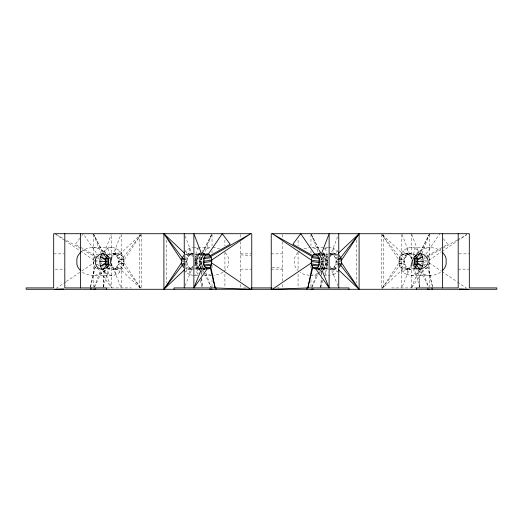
<?xml version="1.0" encoding="UTF-8"?>
<svg xmlns="http://www.w3.org/2000/svg" width="523" height="523" viewBox="0 0 523 523"><rect width="100%" height="100%" fill="white"/><g stroke="black" fill="none" stroke-linecap="round" stroke-linejoin="round"><path stroke-width="0.39" stroke-dasharray="2.62 1.96" d="M98.331 253.975C92.074 254.583 92.074 268.417 98.331 269.031L111.569 287.911L111.569 234.513M411.431 233.709L411.431 287.911L424.669 269.031C430.926 268.417 430.926 254.583 424.669 253.975M104.136 270.398L103.103 287.911L108.601 268.685L109.752 267.358M320.717 287.114L321.227 278.354M321.462 274.372L321.652 271.189M108.601 254.884C121.467 248.477 121.467 274.523 108.601 268.122L113.21 267.358C116.537 270.921 122.65 268.619 123.69 264.115L118.433 262.827L123.761 263.919C125.121 256.525 119.976 247.66 111.909 247.608C102.024 248.778 89.714 244.548 81.255 251.681M192.83 275.327L189.411 274.562L190.222 268.122L185.704 268.685L187.966 269.142L192.379 269.031C185.175 267.482 185.175 255.525 192.379 253.975M330.621 253.975C337.825 255.525 337.825 267.482 330.621 269.031L335.034 269.142L337.296 268.685L332.778 268.122L333.589 274.562L330.17 275.327M414.399 268.122C401.533 274.523 401.533 248.477 414.399 254.884M82.425 272.248C91.028 278.105 102.325 274.255 111.909 275.399C125.938 275.431 129.776 249.478 111.909 253.864L118.623 253.975M194.68 253.975C201.885 255.525 201.878 267.482 194.68 269.031M328.32 269.031C321.122 267.482 321.115 255.525 328.32 253.975M409.94 269.031L405.528 269.142L411.091 269.142C406.691 269.888 400.631 269.273 399.31 264.115L404.567 262.827L399.239 263.919C397.879 256.525 403.024 247.66 411.091 247.608C420.675 248.752 431.972 244.901 440.575 250.759M103.175 287.12L104.639 269.731M320.671 287.911L321.468 278.426M321.737 275.261L321.933 272.895M322.266 268.94L322.403 267.358C318.337 263.147 323.495 246.653 328.169 257.682L321.161 258.584M115.217 254.884L116.028 248.445M332.778 254.884L333.589 248.445C330.294 247.065 326.417 247.497 323.449 249.464M440.575 272.248C431.972 278.105 420.675 274.255 411.091 275.399L406.972 274.562L407.783 268.122L403.266 268.685L382.64 288.18M90.433 287.114L94.741 266.416M404.377 253.975L411.091 253.864C395.715 249.876 395.904 269.901 406.972 274.562M90.453 287.12L95.212 267.358L96.775 267.475M320.887 287.14L322.868 280.223M324.848 273.3L326.162 268.685L328.169 265.324L321.233 266.076M111.909 275.399L107.79 274.562L109.647 268.685M195.792 254.315L197.648 248.445L195.615 247.817M327.208 268.685L325.352 274.562L329.47 275.399M413.353 254.315L415.21 248.445L411.091 247.608M110.222 266.416L110.608 265.324M200.551 253.864L196.838 254.315L194.831 257.682L201.839 258.584M102.011 258.663L101.436 260.179L103.011 259.964M102.299 257.911L103.168 255.636M104.325 252.616L111.275 234.461M94.271 287.022L100.926 269.633M111.059 260.179L120.905 234.461M203.643 255.636L211.75 234.461L202.787 253.014M311.832 287.022L317.043 273.418M318.2 270.391L319.357 267.364M330.072 256.394L337.884 235.978M422.074 253.367L429.311 234.461M185.135 285.695L192.889 266.514M411.941 262.827L401.808 287.911L401.808 233.709M411.431 287.911L418.289 270.94M419.779 267.253L420.675 265.043M420.969 264.305L421.564 262.827M111.249 258.885C112.072 256.178 114.537 253.858 117.472 253.864L110.758 253.975M406.678 269.031L409.79 267.358L411.751 264.115M116.982 256.59L119.649 250.857M189.411 274.562L185.789 272.15L188.457 266.416M334.543 256.59L337.211 250.857L333.589 248.445M403.351 272.15L406.018 266.416M94.428 287.147L102.312 270.705M311.989 287.147L319.187 272.137M319.533 271.417L320.213 269.992M420.688 252.302L429.259 234.422L420.002 252.106M201.767 266.076L194.831 265.324C200.414 277.608 205.957 255.309 198.139 253.864L202.218 253.91M202.074 252.818L211.671 234.415M203.95 268.449L201.263 272.15M319.05 254.557L321.737 250.857M141.092 234.382L123.99 260.179L118.133 258.885L122.336 254.557M381.908 288.618L399.01 262.827M199.256 257.682L200.571 255.767M322.43 267.24L323.744 265.324M425.997 253.975L439.836 233.709M323.502 269.221C327.431 264.461 326.934 257.002 322.567 252.687M413.248 255.649L414.399 254.315L415.7 253.864M79.98 238.142L75.26 244.293L95.212 255.649M81.804 235.605L83.164 233.709L97.003 253.975M107.79 274.562L104.175 272.15L107.215 267.959M200.832 271.555L196.066 265.324L195.04 261.5L196.066 257.682L200.832 251.452M323.037 270.352C329.281 264.919 329.294 258.087 323.037 252.655M416.654 253.851L418.825 250.857L415.21 248.445M123.199 257.682L140.55 235.004M382.45 287.996L399.801 265.324L404.867 264.115L400.664 268.449M200.433 252.687C196.066 257.002 195.569 264.461 199.498 269.221M417.06 253.786C420.185 249.719 425.356 247.66 430.403 247.608M193.039 266.416L190.228 268.685L187.966 269.142L193.53 269.142M297.757 252.687L296.011 254.949A12.827 12.827 0 0 0 294.423 258.793L294.423 264.213A12.827 12.827 0 0 0 296.011 268.051L297.757 270.319M329.961 256.59C331.752 253.923 335.668 252.988 338.342 254.884L333.726 255.649M184.312 252.57C186.312 249.87 189.411 247.824 192.83 247.68M333.589 274.562L335.485 273.542L338.198 271.006M102.691 252.57C104.822 249.648 108.241 247.627 111.909 247.608M411.091 275.399C414.759 275.379 418.178 273.359 420.309 270.43M185.207 266.285L187.306 264.115L185.135 264.638M337.793 256.721L335.694 258.885L337.891 259.369M224.184 271.326L226.989 268.051A12.827 12.827 0 0 0 228.577 264.213L228.577 258.793A12.827 12.827 0 0 0 226.989 254.949L225.243 252.687M105.005 270.319C101.822 273.686 97.173 275.327 92.597 275.399M119.734 254.315L140.36 234.82M298.816 251.681L299.986 250.759M321.508 271.326L319.076 273.058M201.845 258.892L200.048 260.179L194.922 259.048M321.155 264.115L322.953 262.827L328.078 263.958M197.772 255.649L200.074 254.315M325.228 267.358L322.926 268.685M56.118 288.382L65.565 281.995M66.238 281.537L81.085 271.496M81.758 271.045L93.905 262.827M429.095 260.179L441.242 251.962M441.915 251.504L456.762 241.463M457.435 241.011L466.882 234.618M202.663 250.759L206.696 248.667L209.71 247.876M223.014 272.248L218.98 274.34L213.619 275.333M457.01 240.129L428.259 256.59L425.951 256.865M457.717 239.73L466.83 234.507M427.788 255.649L447.74 244.293L443.02 238.142M323.253 269.142L326.162 268.685L323.005 268.796M123.761 263.919L118.525 261.5L123.761 259.088L118.433 260.179M184.946 262.409L186.914 261.5L184.946 260.598M338.054 262.409L336.086 261.5L338.054 260.598M399.239 263.919L404.475 261.5L399.239 259.088L404.567 260.179M201.93 257.97L199.747 258.885L193.7 257.682M321.07 265.037L323.253 264.115L329.3 265.324M317.729 273.758L311.728 275.261M185.704 254.315L192.732 253.864M205.297 268.685L202.689 269.142M304.02 248.667L310.159 247.608M184.756 263.383L187.005 262.827L184.724 263.298M194.491 262.827L200.146 261.5L202.466 261.5M320.534 261.5L322.854 261.5L328.509 260.179M185.109 259.369L187.306 258.885L185.207 256.721M194.922 263.958L200.048 262.827L201.845 264.115M328.078 259.048L322.953 260.179L321.155 258.892M335.995 260.179L338.276 259.709M110.229 257.983L111.739 257.682M184.769 258.284L187.796 257.682M194.458 265.174L199.747 264.115L201.93 265.037M329.3 257.682L323.253 258.885L321.07 257.97M399.31 258.885L405.358 257.682M411.261 265.324L412.771 265.024M107.3 269.142L108.601 268.685L107.025 268.744M116.165 255.649L120.78 254.884L114.171 254.315M184.658 268.122L189.274 267.358M402.22 268.122L406.835 267.358M320.645 261.278L327.823 260.284M320.606 262.605L327.869 261.611M424.31 260.84L426.703 260.506M424.31 262.167L426.735 261.833M318.997 260.179L328.451 258.885M321.083 263.821L327.869 262.925M423.97 258.284L425.526 258.081M426.304 257.983L428.644 257.682M320.828 265.043L328.451 264.115M423.591 264.769L425.872 264.488M426.637 264.396L428.919 264.115M320.847 257.408L327.784 256.59M423.637 257.139L425.179 256.956M423.251 265.913L424.794 265.743M193.53 275.399L197.648 274.562L195.792 268.685M191.268 254.315L184.658 254.884L189.274 255.649M408.829 254.315L402.22 254.884L406.835 255.649M100.88 255.584L103.155 255.394M317.69 255.649L319.958 255.459M320.717 255.394L326.77 254.884M200.054 268.122L202.401 267.946M317.141 268.122L319.488 267.946M322.619 267.711L327.313 267.358M418.4 268.064L420.747 267.887M426.225 267.475L427.788 267.358L432.737 287.911M322.403 254.557L326.162 254.315M316.539 268.685L319.684 268.515M320.475 268.469L326.77 268.122M199.446 254.315L205.441 254.086M318.036 254.263L321.776 254.119M322.528 254.086L325.522 253.975M198.805 269.031L201.97 268.927M202.754 268.9L205.127 268.822M317.474 268.979L322.214 268.822M425.055 268.744L426.637 268.685M116.322 269.031L111.909 269.142L117.472 269.142L113.06 269.031M330.209 269.123L335.034 269.142L329.47 269.142M186.816 253.975L193.53 253.864M329.81 253.949L335.034 253.864L330.268 253.864M315.892 253.975L319.971 253.923M320.782 253.91L324.861 253.864L322.449 253.864M317.605 269.116L319.978 269.09M323.149 269.057L325.522 269.031M193.53 247.608L211.227 247.608M311.773 247.608L327.862 247.608M53.686 253.864L64.009 253.864M201.348 253.864L205.362 253.864M240.632 253.864L251.753 253.864M271.247 253.864L282.368 253.864M317.638 253.864L321.652 253.864M458.991 253.864L469.314 253.864M118.525 261.5L123.944 261.5M182.266 261.5L184.586 261.5M185.364 261.5L186.914 261.5M336.086 261.5L337.636 261.5M338.414 261.5L340.735 261.5M399.056 261.5L404.475 261.5M55.275 269.142L64.806 269.142M198.139 269.142L199.747 269.142M202.957 269.142L205.362 269.142M240.632 269.142L251.753 269.142M271.247 269.142L282.368 269.142M317.638 269.142L320.043 269.142M458.194 269.142L469.314 269.142M195.138 275.399L199.158 275.399M203.99 275.399L212.841 275.399M310.159 275.399L319.01 275.399M323.842 275.399L327.862 275.399M106.836 287.911L131.417 287.911M246.143 287.911L243.711 287.911L243.711 289.291M276.857 287.911L279.289 287.911M391.583 287.911L416.164 287.911M197.478 269.031L199.851 269.057M203.022 269.09L206.977 269.136M203.029 253.923L207.108 253.975M412.242 253.975L405.528 253.864C408.463 253.858 410.928 256.178 411.751 258.885M329.47 253.864L336.184 253.975M193.19 253.949L187.966 253.864L190.228 254.315L193.039 256.59M189.117 269.031L192.791 269.123M415.975 268.744L414.399 268.685L413.248 267.358M317.873 268.822L320.246 268.9M321.03 268.927L324.861 269.142M201.577 268.848L196.838 268.685L198.152 273.3M202.368 268.874L207.108 269.031M96.363 268.685L97.945 268.744M317.559 254.086L323.554 254.315M197.478 253.975L200.472 254.086M201.224 254.119L204.964 254.263M196.23 268.122L202.525 268.469M203.316 268.515L204.885 268.6M196.838 254.315L200.597 254.557M203.604 254.74L205.859 254.884M240.632 254.884L250.955 255.59M272.045 267.416L282.368 268.122M320.599 267.946L322.946 268.122L324.195 269.031M195.687 267.358L200.381 267.711M203.512 267.946L205.859 268.122M419.845 255.394L422.12 255.584M196.23 254.884L202.283 255.394M203.042 255.459L205.31 255.649M320.311 269.142L317.703 268.685M212.841 247.608L215.966 247.876L220.405 249.249M430.403 275.399C425.827 275.327 421.178 273.686 417.995 270.319M92.597 247.608C97.644 247.66 102.815 249.719 105.94 253.786M309.381 275.333L304.02 274.34L299.986 272.248M211.272 275.261L205.271 273.758M331.732 254.315L338.342 254.884M98.206 265.743L99.749 265.913M195.216 256.59L202.153 257.408M97.049 256.865L94.741 256.59L64.584 239.325M97.821 256.956L99.363 257.139M194.549 264.115L202.172 265.043M95.604 264.305L99.409 264.769M94.356 257.682L96.696 257.983M97.474 258.081L99.03 258.284M195.131 262.925L201.917 263.821M419.989 259.964L421.564 260.179L420.989 258.663M194.549 258.885L202.427 259.964M195.131 261.611L202.394 262.605M94.65 261.611L98.69 262.167M194.379 260.179L202.355 261.278M94.702 260.284L98.69 260.84M333.726 267.358L338.342 268.122M116.165 267.358L120.78 268.122M415.7 269.142L414.399 268.685L419.675 287.14M107.3 253.864L108.601 254.315L110.222 256.59M411.261 257.682L412.771 257.983M335.204 257.682L338.231 258.284M117.642 257.682L123.69 258.885M110.229 265.024L111.739 265.324L113.21 267.358M338.276 263.298L335.995 262.827L338.244 263.383M184.724 259.709L187.005 260.179M322.854 261.5L328.509 262.827M194.491 260.179L200.146 261.5M337.865 264.638L335.694 264.115L337.793 266.285M313.29 247.876L317.729 249.249L321.508 251.681M333.883 269.031L331.726 268.122L329.961 266.416M322.926 254.315L325.228 255.649M200.074 268.685L197.772 267.358M197.648 248.445L198.917 249.125M56.17 234.507L63.884 238.926M429.095 262.827L441.242 271.045M441.915 271.496L456.762 281.537M457.435 281.995L466.882 288.382M54.765 233.709L64.211 240.096M64.891 240.554L79.738 250.595M80.411 251.047L93.905 260.179M201.492 271.326L202.663 272.248M382.64 234.82L403.266 254.315M140.36 288.18L119.734 268.685L115.217 268.122L116.028 274.562M400.664 254.557L404.867 258.885L399.01 260.179L381.908 234.382M122.336 268.449L118.133 264.115L123.199 265.324L140.55 287.996M418.825 250.857L420.309 252.57M321.737 272.15L319.05 268.449M102.691 270.43L104.175 272.15M337.211 250.857L338.688 252.57M184.312 270.43L185.789 272.15M382.45 235.004L399.801 257.682M415.785 267.959L418.825 272.15M104.175 250.857L107.215 255.047M322.403 267.358L322.946 268.122M322.43 255.767L323.744 257.682M199.256 265.324L200.571 267.24M123.99 262.827L141.092 288.618M202.747 252.57L203.95 254.557M311.329 234.415L320.926 252.818M102.998 252.106L93.767 234.415L102.312 252.302M420.688 270.705L428.572 287.147M320.213 253.014L311.303 234.422L319.357 255.636M202.787 269.992L204.153 272.849M204.5 273.562L211.697 288.578M403.351 250.857L406.018 256.59M334.543 266.416L337.211 272.15M185.789 250.857L188.457 256.59M116.982 266.416L119.649 272.15M111.249 264.115L111.739 265.324M330.111 266.514L337.865 285.695M111.059 262.827L121.192 287.911L121.192 234.513M101.436 262.827L102.031 264.305M102.325 265.043L103.221 267.253M104.711 270.94L111.569 287.911M411.725 234.461L418.675 252.616M419.832 255.636L420.701 257.911M422.074 269.633L428.729 287.022M402.095 234.461L411.941 260.179M203.643 267.364L204.8 270.391M205.957 273.418L211.168 287.022M185.116 235.978L192.928 256.394M93.689 234.461L100.926 253.367M413.353 268.685L415.21 274.562M325.352 248.445L327.208 254.315M107.79 248.445L109.647 254.315M200.132 280.223L202.113 287.14M312.787 262.827L313.133 264.115M209.867 258.885L210.213 260.179M110.608 257.682L110.889 258.885M428.259 266.416L432.567 287.114M406.972 248.445L407.783 254.884M189.411 248.445L190.222 254.884M418.223 268.149L419.825 287.12M200.597 267.358L200.734 268.94M201.067 272.895L201.263 275.261M201.532 278.426L202.264 287.12M418.864 270.398L419.845 287.114M201.348 271.189L201.538 274.372M201.773 278.354L202.283 287.114M429.599 234.513L429.599 286.879M383.751 234.513L383.751 289.291M381.463 234.513L381.463 289.291M356.81 240.149L356.81 282.851M310.963 234.513L310.963 245.79M310.963 250.622L310.963 253.04M310.963 265.128L310.963 268.345M310.963 279.628L310.963 286.879M298.077 240.181L298.077 245.843M298.077 252.315L298.077 270.921M298.077 274.157L298.077 287.101M282.368 234.513L282.368 237.749M282.368 241.763L282.368 281.439M282.368 284.46L282.368 287.911M240.632 234.513L240.632 237.749M240.632 241.763L240.632 281.439M240.632 284.46L240.632 287.911M224.923 240.181L224.923 245.843M224.923 252.315L224.923 270.921M224.923 274.157L224.923 287.101M212.037 234.513L212.037 245.79M212.037 250.622L212.037 253.04M212.037 265.128L212.037 268.345M212.037 279.628L212.037 286.879M166.19 240.149L166.19 282.851M141.537 234.513L141.537 288.487M139.249 234.513L139.249 288.487M93.401 234.513L93.401 286.879M202.689 253.858A7.629 7.629 0 0 1 205.297 254.315M317.703 254.315A7.629 7.629 0 0 1 320.311 253.858"/><path stroke-width="0.78" d="M204.003 260.179C202.061 267.998 211.011 273.555 211.534 262.827C213.482 255.008 204.532 249.451 204.003 260.179L193.87 233.709L193.87 287.911L207.108 269.031M318.997 262.827C320.939 255.008 311.989 249.451 311.466 260.179C309.518 267.998 318.468 273.555 318.997 262.827L329.13 287.911L329.13 233.709L318.997 260.179M102.286 269.77C99.095 264.893 99.095 258.114 102.286 253.237M107.653 267.358C104.528 264.285 104.528 258.722 107.653 255.649M339.283 267.358C342.415 264.292 342.415 258.715 339.283 255.649M415.347 255.649C418.472 258.722 418.472 264.285 415.347 267.358M420.714 253.237C423.905 258.114 423.905 264.893 420.714 269.77M312.303 266.416L307.825 287.911L312.774 267.358L317.468 267.711M183.717 255.649C180.585 258.715 180.585 264.292 183.717 267.358M193.87 287.911L204.003 262.827M106.751 268.051C109.248 264.141 109.248 258.865 106.751 254.949M416.249 254.949C413.752 258.865 413.752 264.141 416.249 268.051M181.448 262.827L163.902 289.291L163.902 233.709L184.527 253.204M103.123 269.796L106.182 265.324M416.818 257.682L419.877 253.21M340.761 257.682L359.098 233.709L359.098 289.291L338.473 269.803M80.196 252.687L78.45 254.949A12.827 12.827 0 0 0 76.861 258.793L76.861 264.213A12.827 12.827 0 0 0 78.45 268.051L80.196 270.319M442.804 270.319L444.55 268.051A12.827 12.827 0 0 0 446.139 264.213L446.139 258.793A12.827 12.827 0 0 0 444.55 254.949L442.804 252.687M184.527 269.803L163.902 289.291L182.239 265.324L184.41 264.808M338.473 253.204L359.098 233.709L341.552 260.179L338.623 259.532M311.466 262.827L272.326 289.291L307.021 287.944M210.226 255.649L230.179 244.293L222.268 233.709L208.435 253.975L206.186 254.06M181.749 264.115L184.004 263.566M99.873 261.5L105.293 261.5L108.83 260.676M414.17 262.33L417.707 261.5L423.127 261.5M108.32 259.532L105.391 260.179L100.599 256.747L105.692 258.885L108.712 258.284M184.377 259.532L181.448 260.179L163.902 233.709L182.239 257.682M414.68 263.474L417.609 262.827L422.401 266.259L417.308 264.115L414.288 264.723M181.749 258.885L184.018 258.434M93.401 289.291L95.827 288.951M310.963 289.291L313.388 288.951M203.558 261.278L211.534 260.179L250.674 233.709L210.697 256.59L204.532 257.316M203.519 262.605L211.593 261.5M204.068 258.584L211.083 257.682M204.5 264.952L211.357 264.115M204.153 266.076L211.083 265.324M205.14 255.263L209.684 254.884M205.532 267.711L210.226 267.358L215.175 287.911L210.697 266.416M54.765 289.291L63.643 288.951M206.703 268.77L209.076 268.685M251.001 287.911L271.999 287.911M313.924 268.685L316.297 268.77M316.814 254.06L314.565 253.975L300.732 233.709L292.821 244.293L312.774 255.649M459.357 288.951L468.235 289.291M215.979 287.944L250.674 289.291L211.534 262.827M313.316 254.884L317.86 255.263M311.917 265.324L318.847 266.076M318.468 257.316L312.303 256.59L272.326 233.709L311.466 260.179L319.442 261.278M311.643 264.115L318.5 264.952M311.917 257.682L318.932 258.584M311.407 261.5L319.481 262.605M427.173 288.951L429.599 289.291M209.612 288.951L212.037 289.291M414.288 258.284L417.308 258.885L422.401 256.747L417.609 260.179L414.68 259.532M338.982 258.434L341.251 258.885M108.712 264.723L105.692 264.115L100.599 266.259L105.391 262.827L108.32 263.474M414.17 260.676L417.707 261.5M105.293 261.5L108.83 262.33M338.59 264.808L340.761 265.324L359.098 289.291L341.552 262.827M338.996 263.566L341.251 264.115M315.892 269.031L329.13 287.911M416.818 265.324L419.877 269.796M103.123 253.21L106.182 257.682M458.194 233.709L458.194 287.911L416.478 287.911L416.478 289.291M442.484 233.709L442.484 287.911M432.044 287.911L432.044 289.291M348.978 289.291L348.978 287.911L306.988 287.911L306.988 289.291M338.754 233.709L338.754 287.911M271.247 289.291L271.247 233.709L469.314 233.709L469.314 287.911L496.85 287.911L496.85 289.291L26.15 289.291L26.15 287.911L53.686 287.911L53.686 233.709L251.753 233.709L251.753 289.291M216.012 289.291L216.012 287.911L174.022 287.911L174.022 289.291M184.246 233.709L184.246 287.911M106.522 289.291L106.522 287.911L64.806 287.911L64.806 233.709M90.956 287.911L90.956 289.291M80.516 233.709L80.516 287.911M95.225 260.179C95.238 278.909 121.578 263.69 105.365 254.315A7.629 7.629 0 0 0 98.925 254.884L96.134 257.682L95.225 260.179M412.719 260.179C411.784 277.595 438.019 265.37 424.075 254.884A7.629 7.629 0 0 0 417.635 254.322L414.393 256.59L412.719 260.179"/></g></svg>
